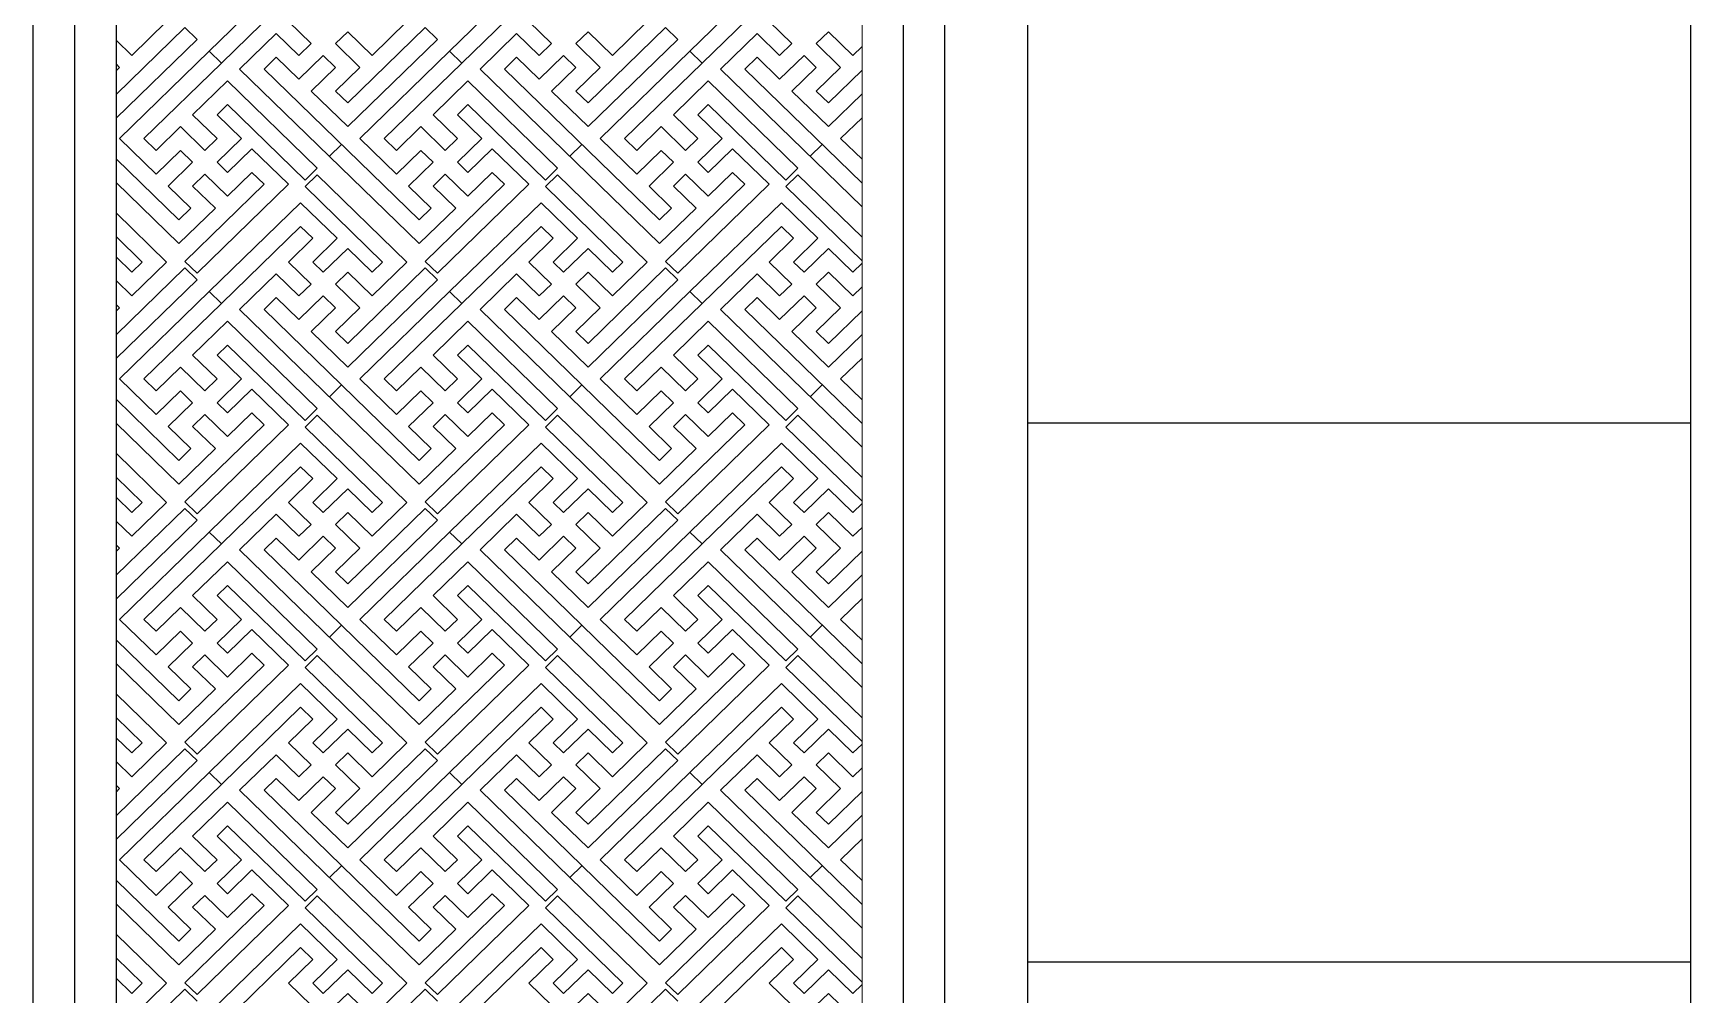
# Model space of a CAD drawing. Extents: x 1188826 to 1909461, y 608442 to 1651179.
# Drawn here: x 1658983 to 1660983, y 1044837 to 1045997 of the extents above; entities that cross this region are included whole.
import ezdxf

# ---------------------------------------------------------------- set-up
doc = ezdxf.new("R2010")
doc.units = 0
doc.header["$LTSCALE"] = 1000
doc.header["$MEASUREMENT"] = 0
doc.layers.add('分缝', color=37, linetype='Continuous')
doc.layers.add('立面线', color=40, linetype='Continuous')
doc.layers.add('煤化工粉煤灰', color=7, linetype='Continuous', lineweight=0)

msp = doc.modelspace()

# ---------------------------------------------------------------- linework, layer by layer
at = {"layer": '分缝'}
for p, q in [((1660982.8, 1045526.5), (1660182.8, 1045526.5)), ((1660982.8, 1044876.5), (1660182.8, 1044876.5))]:
    msp.add_line(p, q, dxfattribs=at)
at = {"layer": '煤化工粉煤灰', "color": 34}
for p, q in [((1659982.8, 1046976.5), (1659982.8, 1042173.3)), ((1659305.5, 1046082.6), (1659195.2, 1045975.3)), ((1659595.5, 1046082.6), (1659485.2, 1045975.3)), ((1659885.5, 1046082.6), (1659775.2, 1045975.3)), ((1659305.5, 1046054), (1659209.9, 1045960.9)), ((1659595.5, 1046054), (1659499.9, 1045960.9)), ((1659885.5, 1046054), (1659789.9, 1045960.9)), ((1659143.7, 1046011), (1659101.7, 1045970.2)), ((1659290.8, 1046011), (1659318.1, 1045984.5)), ((1659433.7, 1046011), (1659391.7, 1045970.2)), ((1659580.8, 1046011), (1659608.1, 1045984.5)), ((1659723.7, 1046011), (1659681.7, 1045970.2)), ((1659870.8, 1046011), (1659898.1, 1045984.5)), ((1659165.8, 1046003.9), (1659082.8, 1045923.1)), ((1659180.5, 1045989.6), (1659082.8, 1045894.5)), ((1659082.8, 1045988.6), (1659101.7, 1045970.2)), ((1659165.8, 1046003.9), (1659180.5, 1045989.6)), ((1659276.1, 1045996.7), (1659231.9, 1045953.8)), ((1659276.1, 1045996.7), (1659303.4, 1045970.2)), ((1659362.3, 1045998.8), (1659347.5, 1045984.5)), ((1659455.8, 1046003.9), (1659362.3, 1045912.9)), ((1659362.3, 1045998.8), (1659391.7, 1045970.2)), ((1659470.5, 1045989.6), (1659362.3, 1045884.3)), ((1659455.8, 1046003.9), (1659470.5, 1045989.6)), ((1659566.1, 1045996.7), (1659521.9, 1045953.8)), ((1659566.1, 1045996.7), (1659593.4, 1045970.2)), ((1659652.3, 1045998.8), (1659637.5, 1045984.5)), ((1659745.8, 1046003.9), (1659652.3, 1045912.9)), ((1659652.3, 1045998.8), (1659681.7, 1045970.2)), ((1659760.5, 1045989.6), (1659652.3, 1045884.3)), ((1659745.8, 1046003.9), (1659760.5, 1045989.6)), ((1659856.1, 1045996.7), (1659811.9, 1045953.8)), ((1659856.1, 1045996.7), (1659883.4, 1045970.2)), ((1659942.3, 1045998.8), (1659927.5, 1045984.5)), ((1659942.3, 1045998.8), (1659971.7, 1045970.2)), ((1659195.2, 1045975.3), (1659087, 1045870)), ((1659209.9, 1045960.9), (1659195.2, 1045975.3)), ((1659195.2, 1045975.3), (1659209.9, 1045960.9)), ((1659276.1, 1045968.1), (1659261.4, 1045953.8)), ((1659276.1, 1045968.1), (1659303.4, 1045941.5)), ((1659318.1, 1045984.5), (1659303.4, 1045970.2)), ((1659332.8, 1045970.2), (1659303.4, 1045941.5)), ((1659332.8, 1045970.2), (1659347.5, 1045955.8)), ((1659347.5, 1045984.5), (1659377, 1045955.8)), ((1659485.2, 1045975.3), (1659377, 1045870)), ((1659499.9, 1045960.9), (1659485.2, 1045975.3)), ((1659485.2, 1045975.3), (1659499.9, 1045960.9)), ((1659566.1, 1045968.1), (1659551.4, 1045953.8)), ((1659566.1, 1045968.1), (1659593.4, 1045941.5)), ((1659608.1, 1045984.5), (1659593.4, 1045970.2)), ((1659622.8, 1045970.2), (1659593.4, 1045941.5)), ((1659622.8, 1045970.2), (1659637.5, 1045955.8)), ((1659637.5, 1045984.5), (1659667, 1045955.8)), ((1659775.2, 1045975.3), (1659667, 1045870)), ((1659775.2, 1045975.3), (1659789.9, 1045960.9)), ((1659789.9, 1045960.9), (1659775.2, 1045975.3)), ((1659856.1, 1045968.1), (1659841.4, 1045953.8)), ((1659856.1, 1045968.1), (1659883.4, 1045941.5)), ((1659898.1, 1045984.5), (1659883.4, 1045970.2)), ((1659912.8, 1045970.2), (1659883.4, 1045941.5)), ((1659912.8, 1045970.2), (1659927.5, 1045955.8)), ((1659927.5, 1045984.5), (1659957, 1045955.8)), ((1659982.8, 1045980.9), (1659971.7, 1045970.2)), ((1659209.9, 1045960.9), (1659116.4, 1045870)), ((1659448.4, 1045743.2), (1659231.9, 1045953.8)), ((1659448.4, 1045771.8), (1659261.4, 1045953.8)), ((1659347.5, 1045955.8), (1659318.1, 1045927.2)), ((1659377, 1045955.8), (1659347.5, 1045927.2)), ((1659499.9, 1045960.9), (1659406.4, 1045870)), ((1659738.4, 1045743.2), (1659521.9, 1045953.8)), ((1659738.4, 1045771.8), (1659551.4, 1045953.8)), ((1659637.5, 1045955.8), (1659608.1, 1045927.2)), ((1659667, 1045955.8), (1659637.5, 1045927.2)), ((1659789.9, 1045960.9), (1659696.4, 1045870)), ((1659811.9, 1045953.8), (1659982.8, 1045787.6)), ((1659841.4, 1045953.8), (1659982.8, 1045816.2)), ((1659927.5, 1045955.8), (1659898.1, 1045927.2)), ((1659957, 1045955.8), (1659927.5, 1045927.2)), ((1659982.8, 1045952.3), (1659942.3, 1045912.9)), ((1659217.3, 1045939.5), (1659175.2, 1045898.6)), ((1659325.5, 1045834.2), (1659217.3, 1045939.5)), ((1659318.1, 1045927.2), (1659362.3, 1045884.3)), ((1659347.5, 1045927.2), (1659362.3, 1045912.9)), ((1659507.3, 1045939.5), (1659465.2, 1045898.6)), ((1659615.5, 1045834.2), (1659507.3, 1045939.5)), ((1659608.1, 1045927.2), (1659652.3, 1045884.3)), ((1659637.5, 1045927.2), (1659652.3, 1045912.9)), ((1659797.3, 1045939.5), (1659755.2, 1045898.6)), ((1659905.5, 1045834.2), (1659797.3, 1045939.5)), ((1659898.1, 1045927.2), (1659942.3, 1045884.3)), ((1659927.5, 1045927.2), (1659942.3, 1045912.9)), ((1659217.3, 1045910.9), (1659204.7, 1045898.6)), ((1659310.8, 1045819.9), (1659217.3, 1045910.9)), ((1659507.3, 1045910.9), (1659494.7, 1045898.6)), ((1659600.8, 1045819.9), (1659507.3, 1045910.9)), ((1659797.3, 1045910.9), (1659784.7, 1045898.6)), ((1659890.8, 1045819.9), (1659797.3, 1045910.9)), ((1659982.8, 1045923.7), (1659942.3, 1045884.3)), ((1659204.7, 1045870), (1659175.2, 1045898.6)), ((1659234.1, 1045870), (1659204.7, 1045898.6)), ((1659494.7, 1045870), (1659465.2, 1045898.6)), ((1659524.1, 1045870), (1659494.7, 1045898.6)), ((1659784.7, 1045870), (1659755.2, 1045898.6)), ((1659814.1, 1045870), (1659784.7, 1045898.6)), ((1659982.8, 1045895.1), (1659957, 1045870)), ((1659131.1, 1045827), (1659087, 1045870)), ((1659131.1, 1045855.7), (1659116.4, 1045870)), ((1659160.5, 1045884.3), (1659131.1, 1045855.7)), ((1659190, 1045855.7), (1659160.5, 1045884.3)), ((1659204.7, 1045870), (1659190, 1045855.7)), ((1659234.1, 1045870), (1659204.7, 1045841.3)), ((1659421.1, 1045827), (1659377, 1045870)), ((1659421.1, 1045855.7), (1659406.4, 1045870)), ((1659450.5, 1045884.3), (1659421.1, 1045855.7)), ((1659480, 1045855.7), (1659450.5, 1045884.3)), ((1659494.7, 1045870), (1659480, 1045855.7)), ((1659524.1, 1045870), (1659494.7, 1045841.3)), ((1659711.1, 1045827), (1659667, 1045870)), ((1659711.1, 1045855.7), (1659696.4, 1045870)), ((1659740.5, 1045884.3), (1659711.1, 1045855.7)), ((1659770, 1045855.7), (1659740.5, 1045884.3)), ((1659784.7, 1045870), (1659770, 1045855.7)), ((1659814.1, 1045870), (1659784.7, 1045841.3)), ((1659982.8, 1045844.9), (1659957, 1045870)), ((1659160.5, 1045855.7), (1659131.1, 1045827)), ((1659175.2, 1045841.3), (1659160.5, 1045855.7)), ((1659246.7, 1045857.7), (1659217.3, 1045829.1)), ((1659290.9, 1045814.8), (1659246.7, 1045857.7)), ((1659354.9, 1045862.8), (1659340.2, 1045848.5)), ((1659450.5, 1045855.7), (1659421.1, 1045827)), ((1659465.2, 1045841.3), (1659450.5, 1045855.7)), ((1659536.7, 1045857.7), (1659507.3, 1045829.1)), ((1659580.9, 1045814.8), (1659536.7, 1045857.7)), ((1659644.9, 1045862.8), (1659630.2, 1045848.5)), ((1659740.5, 1045855.7), (1659711.1, 1045827)), ((1659755.2, 1045841.3), (1659740.5, 1045855.7)), ((1659826.7, 1045857.7), (1659797.3, 1045829.1)), ((1659870.9, 1045814.8), (1659826.7, 1045857.7)), ((1659934.9, 1045862.8), (1659920.2, 1045848.5)), ((1659158.4, 1045771.8), (1659082.8, 1045845.4)), ((1659175.2, 1045841.3), (1659145.8, 1045812.7)), ((1659217.3, 1045829.1), (1659204.7, 1045841.3)), ((1659246.7, 1045829.1), (1659217.3, 1045800.4)), ((1659261.4, 1045814.8), (1659246.7, 1045829.1)), ((1659325.5, 1045834.2), (1659310.8, 1045819.9)), ((1659465.2, 1045841.3), (1659435.8, 1045812.7)), ((1659507.3, 1045829.1), (1659494.7, 1045841.3)), ((1659536.7, 1045829.1), (1659507.3, 1045800.4)), ((1659551.4, 1045814.8), (1659536.7, 1045829.1)), ((1659615.5, 1045834.2), (1659600.8, 1045819.9)), ((1659755.2, 1045841.3), (1659725.8, 1045812.7)), ((1659797.3, 1045829.1), (1659784.7, 1045841.3)), ((1659826.7, 1045829.1), (1659797.3, 1045800.4)), ((1659841.4, 1045814.8), (1659826.7, 1045829.1)), ((1659905.5, 1045834.2), (1659890.8, 1045819.9)), ((1659158.4, 1045743.2), (1659082.8, 1045816.8)), ((1659173.1, 1045786.1), (1659145.8, 1045812.7)), ((1659261.4, 1045814.8), (1659165.8, 1045721.7)), ((1659190, 1045827), (1659175.2, 1045812.7)), ((1659202.6, 1045786.1), (1659175.2, 1045812.7)), ((1659290.9, 1045814.8), (1659180.5, 1045707.4)), ((1659217.3, 1045800.4), (1659190, 1045827)), ((1659325.5, 1045826.3), (1659310.8, 1045812)), ((1659310.8, 1045812), (1659404.3, 1045721)), ((1659325.5, 1045826.3), (1659433.7, 1045721)), ((1659463.1, 1045786.1), (1659435.8, 1045812.7)), ((1659551.4, 1045814.8), (1659455.8, 1045721.7)), ((1659480, 1045827), (1659465.2, 1045812.7)), ((1659492.6, 1045786.1), (1659465.2, 1045812.7)), ((1659580.9, 1045814.8), (1659470.5, 1045707.4)), ((1659507.3, 1045800.4), (1659480, 1045827)), ((1659615.5, 1045826.3), (1659600.8, 1045812)), ((1659600.8, 1045812), (1659694.3, 1045721)), ((1659615.5, 1045826.3), (1659723.7, 1045721)), ((1659753.1, 1045786.1), (1659725.8, 1045812.7)), ((1659841.4, 1045814.8), (1659745.8, 1045721.7)), ((1659770, 1045827), (1659755.2, 1045812.7)), ((1659782.6, 1045786.1), (1659755.2, 1045812.7)), ((1659870.9, 1045814.8), (1659760.5, 1045707.4)), ((1659797.3, 1045800.4), (1659770, 1045827)), ((1659905.5, 1045826.3), (1659890.8, 1045812)), ((1659890.8, 1045812), (1659982.8, 1045722.5)), ((1659905.5, 1045826.3), (1659982.8, 1045751.1)), ((1659305.5, 1045792.6), (1659195.2, 1045685.3)), ((1659305.5, 1045792.6), (1659349.6, 1045749.7)), ((1659595.5, 1045792.6), (1659485.2, 1045685.3)), ((1659595.5, 1045792.6), (1659639.6, 1045749.7)), ((1659885.5, 1045792.6), (1659775.2, 1045685.3)), ((1659885.5, 1045792.6), (1659929.6, 1045749.7)), ((1659082.8, 1045780.3), (1659143.7, 1045721)), ((1659202.6, 1045786.1), (1659158.4, 1045743.2)), ((1659173.1, 1045786.1), (1659158.4, 1045771.8)), ((1659492.6, 1045786.1), (1659448.4, 1045743.2)), ((1659463.1, 1045786.1), (1659448.4, 1045771.8)), ((1659782.6, 1045786.1), (1659738.4, 1045743.2)), ((1659753.1, 1045786.1), (1659738.4, 1045771.8)), ((1659082.8, 1045751.7), (1659114.3, 1045721)), ((1659305.5, 1045764), (1659209.9, 1045670.9)), ((1659320.2, 1045749.7), (1659290.8, 1045721)), ((1659305.5, 1045764), (1659320.2, 1045749.7)), ((1659349.6, 1045749.7), (1659320.2, 1045721)), ((1659595.5, 1045764), (1659499.9, 1045670.9)), ((1659610.2, 1045749.7), (1659580.8, 1045721)), ((1659595.5, 1045764), (1659610.2, 1045749.7)), ((1659639.6, 1045749.7), (1659610.2, 1045721)), ((1659885.5, 1045764), (1659789.9, 1045670.9)), ((1659900.2, 1045749.7), (1659870.8, 1045721)), ((1659885.5, 1045764), (1659900.2, 1045749.7)), ((1659929.6, 1045749.7), (1659900.2, 1045721)), ((1659082.8, 1045727.2), (1659101.7, 1045708.8)), ((1659362.3, 1045737.4), (1659332.8, 1045708.8)), ((1659362.3, 1045737.4), (1659391.7, 1045708.8)), ((1659652.3, 1045737.4), (1659622.8, 1045708.8)), ((1659652.3, 1045737.4), (1659681.7, 1045708.8)), ((1659942.3, 1045737.4), (1659912.8, 1045708.8)), ((1659942.3, 1045737.4), (1659971.7, 1045708.8)), ((1659165.8, 1045713.9), (1659082.8, 1045633.1)), ((1659143.7, 1045721), (1659101.7, 1045680.2)), ((1659114.3, 1045721), (1659101.7, 1045708.8)), ((1659180.5, 1045707.4), (1659165.8, 1045721.7)), ((1659165.8, 1045713.9), (1659180.5, 1045699.6)), ((1659290.8, 1045721), (1659318.1, 1045694.5)), ((1659320.2, 1045721), (1659332.8, 1045708.8)), ((1659362.3, 1045708.8), (1659347.5, 1045694.5)), ((1659455.8, 1045713.9), (1659362.3, 1045622.9)), ((1659362.3, 1045708.8), (1659391.7, 1045680.2)), ((1659433.7, 1045721), (1659391.7, 1045680.2)), ((1659404.3, 1045721), (1659391.7, 1045708.8)), ((1659470.5, 1045707.4), (1659455.8, 1045721.7)), ((1659455.8, 1045713.9), (1659470.5, 1045699.6)), ((1659580.8, 1045721), (1659608.1, 1045694.5)), ((1659610.2, 1045721), (1659622.8, 1045708.8)), ((1659652.3, 1045708.8), (1659637.5, 1045694.5)), ((1659745.8, 1045713.9), (1659652.3, 1045622.9)), ((1659652.3, 1045708.8), (1659681.7, 1045680.2)), ((1659723.7, 1045721), (1659681.7, 1045680.2)), ((1659694.3, 1045721), (1659681.7, 1045708.8)), ((1659760.5, 1045707.4), (1659745.8, 1045721.7)), ((1659745.8, 1045713.9), (1659760.5, 1045699.6)), ((1659870.8, 1045721), (1659898.1, 1045694.5)), ((1659900.2, 1045721), (1659912.8, 1045708.8)), ((1659942.3, 1045708.8), (1659927.5, 1045694.5)), ((1659942.3, 1045708.8), (1659971.7, 1045680.2)), ((1659982.8, 1045719.6), (1659971.7, 1045708.8)), ((1659180.5, 1045699.6), (1659082.8, 1045604.5)), ((1659082.8, 1045698.6), (1659101.7, 1045680.2)), ((1659276.1, 1045706.7), (1659231.9, 1045663.8)), ((1659276.1, 1045706.7), (1659303.4, 1045680.2)), ((1659318.1, 1045694.5), (1659303.4, 1045680.2)), ((1659347.5, 1045694.5), (1659377, 1045665.8)), ((1659470.5, 1045699.6), (1659362.3, 1045594.3)), ((1659566.1, 1045706.7), (1659521.9, 1045663.8)), ((1659566.1, 1045706.7), (1659593.4, 1045680.2)), ((1659608.1, 1045694.5), (1659593.4, 1045680.2)), ((1659637.5, 1045694.5), (1659667, 1045665.8)), ((1659760.5, 1045699.6), (1659652.3, 1045594.3)), ((1659856.1, 1045706.7), (1659811.9, 1045663.8)), ((1659856.1, 1045706.7), (1659883.4, 1045680.2)), ((1659898.1, 1045694.5), (1659883.4, 1045680.2)), ((1659927.5, 1045694.5), (1659957, 1045665.8)), ((1659982.8, 1045690.9), (1659971.7, 1045680.2)), ((1659195.2, 1045685.3), (1659087, 1045580)), ((1659209.9, 1045670.9), (1659116.4, 1045580)), ((1659209.9, 1045670.9), (1659195.2, 1045685.3)), ((1659195.2, 1045685.3), (1659209.9, 1045670.9)), ((1659276.1, 1045678.1), (1659261.4, 1045663.8)), ((1659276.1, 1045678.1), (1659303.4, 1045651.5)), ((1659332.8, 1045680.2), (1659303.4, 1045651.5)), ((1659332.8, 1045680.2), (1659347.5, 1045665.8)), ((1659485.2, 1045685.3), (1659377, 1045580)), ((1659499.9, 1045670.9), (1659406.4, 1045580)), ((1659499.9, 1045670.9), (1659485.2, 1045685.3)), ((1659485.2, 1045685.3), (1659499.9, 1045670.9)), ((1659566.1, 1045678.1), (1659551.4, 1045663.8)), ((1659566.1, 1045678.1), (1659593.4, 1045651.5)), ((1659622.8, 1045680.2), (1659593.4, 1045651.5)), ((1659622.8, 1045680.2), (1659637.5, 1045665.8)), ((1659775.2, 1045685.3), (1659667, 1045580)), ((1659789.9, 1045670.9), (1659696.4, 1045580)), ((1659775.2, 1045685.3), (1659789.9, 1045670.9)), ((1659789.9, 1045670.9), (1659775.2, 1045685.3)), ((1659856.1, 1045678.1), (1659841.4, 1045663.8)), ((1659856.1, 1045678.1), (1659883.4, 1045651.5)), ((1659912.8, 1045680.2), (1659883.4, 1045651.5)), ((1659912.8, 1045680.2), (1659927.5, 1045665.8)), ((1659217.3, 1045649.5), (1659175.2, 1045608.6)), ((1659325.5, 1045544.2), (1659217.3, 1045649.5)), ((1659231.9, 1045663.8), (1659448.4, 1045453.2)), ((1659261.4, 1045663.8), (1659448.4, 1045481.8)), ((1659347.5, 1045665.8), (1659318.1, 1045637.2)), ((1659377, 1045665.8), (1659347.5, 1045637.2)), ((1659507.3, 1045649.5), (1659465.2, 1045608.6)), ((1659615.5, 1045544.2), (1659507.3, 1045649.5)), ((1659521.9, 1045663.8), (1659738.4, 1045453.2)), ((1659551.4, 1045663.8), (1659738.4, 1045481.8)), ((1659637.5, 1045665.8), (1659608.1, 1045637.2)), ((1659667, 1045665.8), (1659637.5, 1045637.2)), ((1659797.3, 1045649.5), (1659755.2, 1045608.6)), ((1659905.5, 1045544.2), (1659797.3, 1045649.5)), ((1659982.8, 1045497.6), (1659811.9, 1045663.8)), ((1659982.8, 1045526.2), (1659841.4, 1045663.8)), ((1659927.5, 1045665.8), (1659898.1, 1045637.2)), ((1659957, 1045665.8), (1659927.5, 1045637.2)), ((1659982.8, 1045662.3), (1659942.3, 1045622.9)), ((1659318.1, 1045637.2), (1659362.3, 1045594.3)), ((1659347.5, 1045637.2), (1659362.3, 1045622.9)), ((1659608.1, 1045637.2), (1659652.3, 1045594.3)), ((1659637.5, 1045637.2), (1659652.3, 1045622.9)), ((1659898.1, 1045637.2), (1659942.3, 1045594.3)), ((1659927.5, 1045637.2), (1659942.3, 1045622.9)), ((1659982.8, 1045633.7), (1659942.3, 1045594.3)), ((1659204.7, 1045580), (1659175.2, 1045608.6)), ((1659217.3, 1045620.9), (1659204.7, 1045608.6)), ((1659234.1, 1045580), (1659204.7, 1045608.6)), ((1659310.8, 1045529.9), (1659217.3, 1045620.9)), ((1659494.7, 1045580), (1659465.2, 1045608.6)), ((1659507.3, 1045620.9), (1659494.7, 1045608.6)), ((1659524.1, 1045580), (1659494.7, 1045608.6)), ((1659600.8, 1045529.9), (1659507.3, 1045620.9)), ((1659784.7, 1045580), (1659755.2, 1045608.6)), ((1659797.3, 1045620.9), (1659784.7, 1045608.6)), ((1659814.1, 1045580), (1659784.7, 1045608.6)), ((1659890.8, 1045529.9), (1659797.3, 1045620.9)), ((1659160.5, 1045594.3), (1659131.1, 1045565.7)), ((1659190, 1045565.7), (1659160.5, 1045594.3)), ((1659450.5, 1045594.3), (1659421.1, 1045565.7)), ((1659480, 1045565.7), (1659450.5, 1045594.3)), ((1659740.5, 1045594.3), (1659711.1, 1045565.7)), ((1659770, 1045565.7), (1659740.5, 1045594.3)), ((1659982.8, 1045605.1), (1659957, 1045580)), ((1659131.1, 1045537), (1659087, 1045580)), ((1659131.1, 1045565.7), (1659116.4, 1045580)), ((1659204.7, 1045580), (1659190, 1045565.7)), ((1659234.1, 1045580), (1659204.7, 1045551.3)), ((1659246.7, 1045567.7), (1659217.3, 1045539.1)), ((1659290.9, 1045524.8), (1659246.7, 1045567.7)), ((1659354.9, 1045572.8), (1659340.2, 1045558.5)), ((1659421.1, 1045537), (1659377, 1045580)), ((1659421.1, 1045565.7), (1659406.4, 1045580)), ((1659494.7, 1045580), (1659480, 1045565.7)), ((1659524.1, 1045580), (1659494.7, 1045551.3)), ((1659536.7, 1045567.7), (1659507.3, 1045539.1)), ((1659580.9, 1045524.8), (1659536.7, 1045567.7)), ((1659644.9, 1045572.8), (1659630.2, 1045558.5)), ((1659711.1, 1045537), (1659667, 1045580)), ((1659711.1, 1045565.7), (1659696.4, 1045580)), ((1659784.7, 1045580), (1659770, 1045565.7)), ((1659814.1, 1045580), (1659784.7, 1045551.3)), ((1659826.7, 1045567.7), (1659797.3, 1045539.1)), ((1659870.9, 1045524.8), (1659826.7, 1045567.7)), ((1659934.9, 1045572.8), (1659920.2, 1045558.5)), ((1659982.8, 1045554.9), (1659957, 1045580)), ((1659158.4, 1045481.8), (1659082.8, 1045555.4)), ((1659160.5, 1045565.7), (1659131.1, 1045537)), ((1659175.2, 1045551.3), (1659145.8, 1045522.7)), ((1659175.2, 1045551.3), (1659160.5, 1045565.7)), ((1659217.3, 1045539.1), (1659204.7, 1045551.3)), ((1659450.5, 1045565.7), (1659421.1, 1045537)), ((1659465.2, 1045551.3), (1659435.8, 1045522.7)), ((1659465.2, 1045551.3), (1659450.5, 1045565.7)), ((1659507.3, 1045539.1), (1659494.7, 1045551.3)), ((1659740.5, 1045565.7), (1659711.1, 1045537)), ((1659755.2, 1045551.3), (1659725.8, 1045522.7)), ((1659755.2, 1045551.3), (1659740.5, 1045565.7)), ((1659797.3, 1045539.1), (1659784.7, 1045551.3)), ((1659190, 1045537), (1659175.2, 1045522.7)), ((1659217.3, 1045510.4), (1659190, 1045537)), ((1659246.7, 1045539.1), (1659217.3, 1045510.4)), ((1659261.4, 1045524.8), (1659246.7, 1045539.1)), ((1659325.5, 1045544.2), (1659310.8, 1045529.9)), ((1659325.5, 1045536.3), (1659310.8, 1045522)), ((1659325.5, 1045536.3), (1659433.7, 1045431)), ((1659480, 1045537), (1659465.2, 1045522.7)), ((1659507.3, 1045510.4), (1659480, 1045537)), ((1659536.7, 1045539.1), (1659507.3, 1045510.4)), ((1659551.4, 1045524.8), (1659536.7, 1045539.1)), ((1659615.5, 1045544.2), (1659600.8, 1045529.9)), ((1659615.5, 1045536.3), (1659600.8, 1045522)), ((1659615.5, 1045536.3), (1659723.7, 1045431)), ((1659770, 1045537), (1659755.2, 1045522.7)), ((1659797.3, 1045510.4), (1659770, 1045537)), ((1659826.7, 1045539.1), (1659797.3, 1045510.4)), ((1659841.4, 1045524.8), (1659826.7, 1045539.1)), ((1659905.5, 1045544.2), (1659890.8, 1045529.9)), ((1659905.5, 1045536.3), (1659890.8, 1045522)), ((1659905.5, 1045536.3), (1659982.8, 1045461.1)), ((1659158.4, 1045453.2), (1659082.8, 1045526.8)), ((1659173.1, 1045496.1), (1659145.8, 1045522.7)), ((1659261.4, 1045524.8), (1659165.8, 1045431.7)), ((1659202.6, 1045496.1), (1659175.2, 1045522.7)), ((1659290.9, 1045524.8), (1659180.5, 1045417.4)), ((1659310.8, 1045522), (1659404.3, 1045431)), ((1659463.1, 1045496.1), (1659435.8, 1045522.7)), ((1659551.4, 1045524.8), (1659455.8, 1045431.7)), ((1659492.6, 1045496.1), (1659465.2, 1045522.7)), ((1659580.9, 1045524.8), (1659470.5, 1045417.4)), ((1659600.8, 1045522), (1659694.3, 1045431)), ((1659753.1, 1045496.1), (1659725.8, 1045522.7)), ((1659841.4, 1045524.8), (1659745.8, 1045431.7)), ((1659782.6, 1045496.1), (1659755.2, 1045522.7)), ((1659870.9, 1045524.8), (1659760.5, 1045417.4)), ((1659890.8, 1045522), (1659982.8, 1045432.5)), ((1659082.8, 1045490.3), (1659143.7, 1045431)), ((1659202.6, 1045496.1), (1659158.4, 1045453.2)), ((1659173.1, 1045496.1), (1659158.4, 1045481.8)), ((1659305.5, 1045502.6), (1659195.2, 1045395.3)), ((1659305.5, 1045502.6), (1659349.6, 1045459.7)), ((1659492.6, 1045496.1), (1659448.4, 1045453.2)), ((1659463.1, 1045496.1), (1659448.4, 1045481.8)), ((1659595.5, 1045502.6), (1659485.2, 1045395.3)), ((1659595.5, 1045502.6), (1659639.6, 1045459.7)), ((1659782.6, 1045496.1), (1659738.4, 1045453.2)), ((1659753.1, 1045496.1), (1659738.4, 1045481.8)), ((1659885.5, 1045502.6), (1659775.2, 1045395.3)), ((1659885.5, 1045502.6), (1659929.6, 1045459.7)), ((1659305.5, 1045474), (1659209.9, 1045380.9)), ((1659305.5, 1045474), (1659320.2, 1045459.7)), ((1659595.5, 1045474), (1659499.9, 1045380.9)), ((1659595.5, 1045474), (1659610.2, 1045459.7)), ((1659885.5, 1045474), (1659789.9, 1045380.9)), ((1659885.5, 1045474), (1659900.2, 1045459.7)), ((1659082.8, 1045461.7), (1659114.3, 1045431)), ((1659320.2, 1045459.7), (1659290.8, 1045431)), ((1659349.6, 1045459.7), (1659320.2, 1045431)), ((1659362.3, 1045447.4), (1659332.8, 1045418.8)), ((1659362.3, 1045447.4), (1659391.7, 1045418.8)), ((1659610.2, 1045459.7), (1659580.8, 1045431)), ((1659639.6, 1045459.7), (1659610.2, 1045431)), ((1659652.3, 1045447.4), (1659622.8, 1045418.8)), ((1659652.3, 1045447.4), (1659681.7, 1045418.8)), ((1659900.2, 1045459.7), (1659870.8, 1045431)), ((1659929.6, 1045459.7), (1659900.2, 1045431)), ((1659942.3, 1045447.4), (1659912.8, 1045418.8)), ((1659942.3, 1045447.4), (1659971.7, 1045418.8)), ((1659082.8, 1045437.2), (1659101.7, 1045418.8)), ((1659143.7, 1045431), (1659101.7, 1045390.2)), ((1659114.3, 1045431), (1659101.7, 1045418.8)), ((1659180.5, 1045417.4), (1659165.8, 1045431.7)), ((1659290.8, 1045431), (1659318.1, 1045404.5)), ((1659320.2, 1045431), (1659332.8, 1045418.8)), ((1659433.7, 1045431), (1659391.7, 1045390.2)), ((1659404.3, 1045431), (1659391.7, 1045418.8)), ((1659470.5, 1045417.4), (1659455.8, 1045431.7)), ((1659580.8, 1045431), (1659608.1, 1045404.5)), ((1659610.2, 1045431), (1659622.8, 1045418.8)), ((1659723.7, 1045431), (1659681.7, 1045390.2)), ((1659694.3, 1045431), (1659681.7, 1045418.8)), ((1659760.5, 1045417.4), (1659745.8, 1045431.7)), ((1659870.8, 1045431), (1659898.1, 1045404.5)), ((1659900.2, 1045431), (1659912.8, 1045418.8)), ((1659982.8, 1045429.6), (1659971.7, 1045418.8)), ((1659165.8, 1045423.9), (1659082.8, 1045343.1)), ((1659180.5, 1045409.6), (1659082.8, 1045314.5)), ((1659082.8, 1045408.6), (1659101.7, 1045390.2)), ((1659165.8, 1045423.9), (1659180.5, 1045409.6)), ((1659276.1, 1045416.7), (1659231.9, 1045373.8)), ((1659276.1, 1045416.7), (1659303.4, 1045390.2)), ((1659362.3, 1045418.8), (1659347.5, 1045404.5)), ((1659455.8, 1045423.9), (1659362.3, 1045332.9)), ((1659362.3, 1045418.8), (1659391.7, 1045390.2)), ((1659470.5, 1045409.6), (1659362.3, 1045304.3)), ((1659455.8, 1045423.9), (1659470.5, 1045409.6)), ((1659566.1, 1045416.7), (1659521.9, 1045373.8)), ((1659566.1, 1045416.7), (1659593.4, 1045390.2)), ((1659652.3, 1045418.8), (1659637.5, 1045404.5)), ((1659745.8, 1045423.9), (1659652.3, 1045332.9)), ((1659652.3, 1045418.8), (1659681.7, 1045390.2)), ((1659760.5, 1045409.6), (1659652.3, 1045304.3)), ((1659745.8, 1045423.9), (1659760.5, 1045409.6)), ((1659856.1, 1045416.7), (1659811.9, 1045373.8)), ((1659856.1, 1045416.7), (1659883.4, 1045390.2)), ((1659942.3, 1045418.8), (1659927.5, 1045404.5)), ((1659942.3, 1045418.8), (1659971.7, 1045390.2)), ((1659195.2, 1045395.3), (1659087, 1045290)), ((1659195.2, 1045395.3), (1659209.9, 1045380.9)), ((1659209.9, 1045380.9), (1659195.2, 1045395.3)), ((1659276.1, 1045388.1), (1659261.4, 1045373.8)), ((1659276.1, 1045388.1), (1659303.4, 1045361.5)), ((1659318.1, 1045404.5), (1659303.4, 1045390.2)), ((1659332.8, 1045390.2), (1659303.4, 1045361.5)), ((1659332.8, 1045390.2), (1659347.5, 1045375.8)), ((1659347.5, 1045404.5), (1659377, 1045375.8)), ((1659485.2, 1045395.3), (1659377, 1045290)), ((1659485.2, 1045395.3), (1659499.9, 1045380.9)), ((1659499.9, 1045380.9), (1659485.2, 1045395.3)), ((1659566.1, 1045388.1), (1659551.4, 1045373.8)), ((1659566.1, 1045388.1), (1659593.4, 1045361.5)), ((1659608.1, 1045404.5), (1659593.4, 1045390.2)), ((1659622.8, 1045390.2), (1659593.4, 1045361.5)), ((1659622.8, 1045390.2), (1659637.5, 1045375.8)), ((1659637.5, 1045404.5), (1659667, 1045375.8)), ((1659775.2, 1045395.3), (1659667, 1045290)), ((1659775.2, 1045395.3), (1659789.9, 1045380.9)), ((1659789.9, 1045380.9), (1659775.2, 1045395.3)), ((1659856.1, 1045388.1), (1659841.4, 1045373.8)), ((1659856.1, 1045388.1), (1659883.4, 1045361.5)), ((1659898.1, 1045404.5), (1659883.4, 1045390.2)), ((1659912.8, 1045390.2), (1659883.4, 1045361.5)), ((1659912.8, 1045390.2), (1659927.5, 1045375.8)), ((1659927.5, 1045404.5), (1659957, 1045375.8)), ((1659982.8, 1045400.9), (1659971.7, 1045390.2)), ((1659082.8, 1045379.9), (1659087, 1045375.8)), ((1659087, 1045375.8), (1659082.8, 1045371.7)), ((1659209.9, 1045380.9), (1659116.4, 1045290)), ((1659231.9, 1045373.8), (1659448.4, 1045163.2)), ((1659261.4, 1045373.8), (1659448.4, 1045191.8)), ((1659347.5, 1045375.8), (1659318.1, 1045347.2)), ((1659377, 1045375.8), (1659347.5, 1045347.2)), ((1659499.9, 1045380.9), (1659406.4, 1045290)), ((1659521.9, 1045373.8), (1659738.4, 1045163.2)), ((1659551.4, 1045373.8), (1659738.4, 1045191.8)), ((1659637.5, 1045375.8), (1659608.1, 1045347.2)), ((1659667, 1045375.8), (1659637.5, 1045347.2)), ((1659789.9, 1045380.9), (1659696.4, 1045290)), ((1659811.9, 1045373.8), (1659982.8, 1045207.6)), ((1659841.4, 1045373.8), (1659982.8, 1045236.2)), ((1659927.5, 1045375.8), (1659898.1, 1045347.2)), ((1659957, 1045375.8), (1659927.5, 1045347.2)), ((1659982.8, 1045372.3), (1659942.3, 1045332.9)), ((1659217.3, 1045359.5), (1659175.2, 1045318.6)), ((1659325.5, 1045254.2), (1659217.3, 1045359.5)), ((1659318.1, 1045347.2), (1659362.3, 1045304.3)), ((1659347.5, 1045347.2), (1659362.3, 1045332.9)), ((1659507.3, 1045359.5), (1659465.2, 1045318.6)), ((1659615.5, 1045254.2), (1659507.3, 1045359.5)), ((1659608.1, 1045347.2), (1659652.3, 1045304.3)), ((1659637.5, 1045347.2), (1659652.3, 1045332.9)), ((1659797.3, 1045359.5), (1659755.2, 1045318.6)), ((1659905.5, 1045254.2), (1659797.3, 1045359.5)), ((1659898.1, 1045347.2), (1659942.3, 1045304.3)), ((1659927.5, 1045347.2), (1659942.3, 1045332.9)), ((1659217.3, 1045330.9), (1659204.7, 1045318.6)), ((1659310.8, 1045239.9), (1659217.3, 1045330.9)), ((1659507.3, 1045330.9), (1659494.7, 1045318.6)), ((1659600.8, 1045239.9), (1659507.3, 1045330.9)), ((1659797.3, 1045330.9), (1659784.7, 1045318.6)), ((1659890.8, 1045239.9), (1659797.3, 1045330.9)), ((1659982.8, 1045343.7), (1659942.3, 1045304.3)), ((1659204.7, 1045290), (1659175.2, 1045318.6)), ((1659234.1, 1045290), (1659204.7, 1045318.6)), ((1659494.7, 1045290), (1659465.2, 1045318.6)), ((1659524.1, 1045290), (1659494.7, 1045318.6)), ((1659784.7, 1045290), (1659755.2, 1045318.6)), ((1659814.1, 1045290), (1659784.7, 1045318.6)), ((1659982.8, 1045315.1), (1659957, 1045290)), ((1659131.1, 1045247), (1659087, 1045290)), ((1659131.1, 1045275.7), (1659116.4, 1045290)), ((1659160.5, 1045304.3), (1659131.1, 1045275.7)), ((1659190, 1045275.7), (1659160.5, 1045304.3)), ((1659204.7, 1045290), (1659190, 1045275.7)), ((1659234.1, 1045290), (1659204.7, 1045261.3)), ((1659421.1, 1045247), (1659377, 1045290)), ((1659421.1, 1045275.7), (1659406.4, 1045290)), ((1659450.5, 1045304.3), (1659421.1, 1045275.7)), ((1659480, 1045275.7), (1659450.5, 1045304.3)), ((1659494.7, 1045290), (1659480, 1045275.7)), ((1659524.1, 1045290), (1659494.7, 1045261.3)), ((1659711.1, 1045247), (1659667, 1045290)), ((1659711.1, 1045275.7), (1659696.4, 1045290)), ((1659740.5, 1045304.3), (1659711.1, 1045275.7)), ((1659770, 1045275.7), (1659740.5, 1045304.3)), ((1659784.7, 1045290), (1659770, 1045275.7)), ((1659814.1, 1045290), (1659784.7, 1045261.3)), ((1659982.8, 1045264.9), (1659957, 1045290)), ((1659160.5, 1045275.7), (1659131.1, 1045247)), ((1659175.2, 1045261.3), (1659160.5, 1045275.7)), ((1659246.7, 1045277.7), (1659217.3, 1045249.1)), ((1659290.9, 1045234.8), (1659246.7, 1045277.7)), ((1659354.9, 1045282.8), (1659340.2, 1045268.5)), ((1659450.5, 1045275.7), (1659421.1, 1045247)), ((1659465.2, 1045261.3), (1659450.5, 1045275.7)), ((1659536.7, 1045277.7), (1659507.3, 1045249.1)), ((1659580.9, 1045234.8), (1659536.7, 1045277.7)), ((1659644.9, 1045282.8), (1659630.2, 1045268.5)), ((1659740.5, 1045275.7), (1659711.1, 1045247)), ((1659755.2, 1045261.3), (1659740.5, 1045275.7)), ((1659826.7, 1045277.7), (1659797.3, 1045249.1)), ((1659870.9, 1045234.8), (1659826.7, 1045277.7)), ((1659934.9, 1045282.8), (1659920.2, 1045268.5)), ((1659158.4, 1045191.8), (1659082.8, 1045265.4)), ((1659175.2, 1045261.3), (1659145.8, 1045232.7)), ((1659217.3, 1045249.1), (1659204.7, 1045261.3)), ((1659246.7, 1045249.1), (1659217.3, 1045220.4)), ((1659261.4, 1045234.8), (1659246.7, 1045249.1)), ((1659325.5, 1045254.2), (1659310.8, 1045239.9)), ((1659465.2, 1045261.3), (1659435.8, 1045232.7)), ((1659507.3, 1045249.1), (1659494.7, 1045261.3)), ((1659536.7, 1045249.1), (1659507.3, 1045220.4)), ((1659551.4, 1045234.8), (1659536.7, 1045249.1)), ((1659615.5, 1045254.2), (1659600.8, 1045239.9)), ((1659755.2, 1045261.3), (1659725.8, 1045232.7)), ((1659797.3, 1045249.1), (1659784.7, 1045261.3)), ((1659826.7, 1045249.1), (1659797.3, 1045220.4)), ((1659841.4, 1045234.8), (1659826.7, 1045249.1)), ((1659905.5, 1045254.2), (1659890.8, 1045239.9)), ((1659158.4, 1045163.2), (1659082.8, 1045236.8)), ((1659173.1, 1045206.1), (1659145.8, 1045232.7)), ((1659261.4, 1045234.8), (1659165.8, 1045141.7)), ((1659190, 1045247), (1659175.2, 1045232.7)), ((1659202.6, 1045206.1), (1659175.2, 1045232.7)), ((1659290.9, 1045234.8), (1659180.5, 1045127.4)), ((1659217.3, 1045220.4), (1659190, 1045247)), ((1659325.5, 1045246.3), (1659310.8, 1045232)), ((1659310.8, 1045232), (1659404.3, 1045141)), ((1659325.5, 1045246.3), (1659433.7, 1045141)), ((1659463.1, 1045206.1), (1659435.8, 1045232.7)), ((1659551.4, 1045234.8), (1659455.8, 1045141.7)), ((1659480, 1045247), (1659465.2, 1045232.7)), ((1659492.6, 1045206.1), (1659465.2, 1045232.7)), ((1659580.9, 1045234.8), (1659470.5, 1045127.4)), ((1659507.3, 1045220.4), (1659480, 1045247)), ((1659615.5, 1045246.3), (1659600.8, 1045232)), ((1659600.8, 1045232), (1659694.3, 1045141)), ((1659615.5, 1045246.3), (1659723.7, 1045141)), ((1659753.1, 1045206.1), (1659725.8, 1045232.7)), ((1659841.4, 1045234.8), (1659745.8, 1045141.7)), ((1659770, 1045247), (1659755.2, 1045232.7)), ((1659782.6, 1045206.1), (1659755.2, 1045232.7)), ((1659870.9, 1045234.8), (1659760.5, 1045127.4)), ((1659797.3, 1045220.4), (1659770, 1045247)), ((1659905.5, 1045246.3), (1659890.8, 1045232)), ((1659890.8, 1045232), (1659982.8, 1045142.5)), ((1659905.5, 1045246.3), (1659982.8, 1045171.1)), ((1659305.5, 1045212.6), (1659195.2, 1045105.3)), ((1659305.5, 1045212.6), (1659349.6, 1045169.7)), ((1659595.5, 1045212.6), (1659485.2, 1045105.3)), ((1659595.5, 1045212.6), (1659639.6, 1045169.7)), ((1659885.5, 1045212.6), (1659775.2, 1045105.3)), ((1659885.5, 1045212.6), (1659929.6, 1045169.7)), ((1659082.8, 1045200.3), (1659143.7, 1045141)), ((1659202.6, 1045206.1), (1659158.4, 1045163.2)), ((1659173.1, 1045206.1), (1659158.4, 1045191.8)), ((1659492.6, 1045206.1), (1659448.4, 1045163.2)), ((1659463.1, 1045206.1), (1659448.4, 1045191.8)), ((1659782.6, 1045206.1), (1659738.4, 1045163.2)), ((1659753.1, 1045206.1), (1659738.4, 1045191.8)), ((1659082.8, 1045171.7), (1659114.3, 1045141)), ((1659305.5, 1045184), (1659209.9, 1045090.9)), ((1659320.2, 1045169.7), (1659290.8, 1045141)), ((1659305.5, 1045184), (1659320.2, 1045169.7)), ((1659349.6, 1045169.7), (1659320.2, 1045141)), ((1659595.5, 1045184), (1659499.9, 1045090.9)), ((1659610.2, 1045169.7), (1659580.8, 1045141)), ((1659595.5, 1045184), (1659610.2, 1045169.7)), ((1659639.6, 1045169.7), (1659610.2, 1045141)), ((1659885.5, 1045184), (1659789.9, 1045090.9)), ((1659900.2, 1045169.7), (1659870.8, 1045141)), ((1659885.5, 1045184), (1659900.2, 1045169.7)), ((1659929.6, 1045169.7), (1659900.2, 1045141)), ((1659082.8, 1045147.2), (1659101.7, 1045128.8)), ((1659362.3, 1045157.4), (1659332.8, 1045128.8)), ((1659362.3, 1045157.4), (1659391.7, 1045128.8)), ((1659652.3, 1045157.4), (1659622.8, 1045128.8)), ((1659652.3, 1045157.4), (1659681.7, 1045128.8)), ((1659942.3, 1045157.4), (1659912.8, 1045128.8)), ((1659942.3, 1045157.4), (1659971.7, 1045128.8)), ((1659165.8, 1045133.9), (1659082.8, 1045053.1)), ((1659143.7, 1045141), (1659101.7, 1045100.2)), ((1659114.3, 1045141), (1659101.7, 1045128.8)), ((1659180.5, 1045127.4), (1659165.8, 1045141.7)), ((1659165.8, 1045133.9), (1659180.5, 1045119.6)), ((1659290.8, 1045141), (1659318.1, 1045114.5)), ((1659320.2, 1045141), (1659332.8, 1045128.8)), ((1659362.3, 1045128.8), (1659347.5, 1045114.5)), ((1659455.8, 1045133.9), (1659362.3, 1045042.9)), ((1659362.3, 1045128.8), (1659391.7, 1045100.2)), ((1659433.7, 1045141), (1659391.7, 1045100.2)), ((1659404.3, 1045141), (1659391.7, 1045128.8)), ((1659470.5, 1045127.4), (1659455.8, 1045141.7)), ((1659455.8, 1045133.9), (1659470.5, 1045119.6)), ((1659580.8, 1045141), (1659608.1, 1045114.5)), ((1659610.2, 1045141), (1659622.8, 1045128.8)), ((1659652.3, 1045128.8), (1659637.5, 1045114.5)), ((1659745.8, 1045133.9), (1659652.3, 1045042.9)), ((1659652.3, 1045128.8), (1659681.7, 1045100.2)), ((1659723.7, 1045141), (1659681.7, 1045100.2)), ((1659694.3, 1045141), (1659681.7, 1045128.8)), ((1659760.5, 1045127.4), (1659745.8, 1045141.7)), ((1659745.8, 1045133.9), (1659760.5, 1045119.6)), ((1659870.8, 1045141), (1659898.1, 1045114.5)), ((1659900.2, 1045141), (1659912.8, 1045128.8)), ((1659942.3, 1045128.8), (1659927.5, 1045114.5)), ((1659942.3, 1045128.8), (1659971.7, 1045100.2)), ((1659982.8, 1045139.6), (1659971.7, 1045128.8)), ((1659180.5, 1045119.6), (1659082.8, 1045024.5)), ((1659082.8, 1045118.6), (1659101.7, 1045100.2)), ((1659276.1, 1045126.7), (1659231.9, 1045083.8)), ((1659276.1, 1045126.7), (1659303.4, 1045100.2)), ((1659318.1, 1045114.5), (1659303.4, 1045100.2)), ((1659347.5, 1045114.5), (1659377, 1045085.8)), ((1659470.5, 1045119.6), (1659362.3, 1045014.3)), ((1659566.1, 1045126.7), (1659521.9, 1045083.8)), ((1659566.1, 1045126.7), (1659593.4, 1045100.2)), ((1659608.1, 1045114.5), (1659593.4, 1045100.2)), ((1659637.5, 1045114.5), (1659667, 1045085.8)), ((1659760.5, 1045119.6), (1659652.3, 1045014.3)), ((1659856.1, 1045126.7), (1659811.9, 1045083.8)), ((1659856.1, 1045126.7), (1659883.4, 1045100.2)), ((1659898.1, 1045114.5), (1659883.4, 1045100.2)), ((1659927.5, 1045114.5), (1659957, 1045085.8)), ((1659982.8, 1045110.9), (1659971.7, 1045100.2)), ((1659082.8, 1045089.9), (1659087, 1045085.8)), ((1659195.2, 1045105.3), (1659087, 1045000)), ((1659209.9, 1045090.9), (1659116.4, 1045000)), ((1659195.2, 1045105.3), (1659209.9, 1045090.9)), ((1659209.9, 1045090.9), (1659195.2, 1045105.3)), ((1659276.1, 1045098.1), (1659261.4, 1045083.8)), ((1659276.1, 1045098.1), (1659303.4, 1045071.5)), ((1659332.8, 1045100.2), (1659303.4, 1045071.5)), ((1659332.8, 1045100.2), (1659347.5, 1045085.8)), ((1659485.2, 1045105.3), (1659377, 1045000)), ((1659499.9, 1045090.9), (1659406.4, 1045000)), ((1659485.2, 1045105.3), (1659499.9, 1045090.9)), ((1659499.9, 1045090.9), (1659485.2, 1045105.3)), ((1659566.1, 1045098.1), (1659551.4, 1045083.8)), ((1659566.1, 1045098.1), (1659593.4, 1045071.5)), ((1659622.8, 1045100.2), (1659593.4, 1045071.5)), ((1659622.8, 1045100.2), (1659637.5, 1045085.8)), ((1659775.2, 1045105.3), (1659667, 1045000)), ((1659789.9, 1045090.9), (1659696.4, 1045000)), ((1659775.2, 1045105.3), (1659789.9, 1045090.9)), ((1659789.9, 1045090.9), (1659775.2, 1045105.3)), ((1659856.1, 1045098.1), (1659841.4, 1045083.8)), ((1659856.1, 1045098.1), (1659883.4, 1045071.5)), ((1659912.8, 1045100.2), (1659883.4, 1045071.5)), ((1659912.8, 1045100.2), (1659927.5, 1045085.8)), ((1659087, 1045085.8), (1659082.8, 1045081.7)), ((1659217.3, 1045069.5), (1659175.2, 1045028.6)), ((1659325.5, 1044964.2), (1659217.3, 1045069.5)), ((1659448.4, 1044873.2), (1659231.9, 1045083.8)), ((1659448.4, 1044901.8), (1659261.4, 1045083.8)), ((1659347.5, 1045085.8), (1659318.1, 1045057.2)), ((1659377, 1045085.8), (1659347.5, 1045057.2)), ((1659507.3, 1045069.5), (1659465.2, 1045028.6)), ((1659615.5, 1044964.2), (1659507.3, 1045069.5)), ((1659521.9, 1045083.8), (1659738.4, 1044873.2)), ((1659551.4, 1045083.8), (1659738.4, 1044901.8)), ((1659637.5, 1045085.8), (1659608.1, 1045057.2)), ((1659667, 1045085.8), (1659637.5, 1045057.2)), ((1659797.3, 1045069.5), (1659755.2, 1045028.6)), ((1659905.5, 1044964.2), (1659797.3, 1045069.5)), ((1659811.9, 1045083.8), (1659982.8, 1044917.6)), ((1659841.4, 1045083.8), (1659982.8, 1044946.2)), ((1659927.5, 1045085.8), (1659898.1, 1045057.2)), ((1659957, 1045085.8), (1659927.5, 1045057.2)), ((1659982.8, 1045082.3), (1659942.3, 1045042.9)), ((1659318.1, 1045057.2), (1659362.3, 1045014.3)), ((1659347.5, 1045057.2), (1659362.3, 1045042.9)), ((1659608.1, 1045057.2), (1659652.3, 1045014.3)), ((1659637.5, 1045057.2), (1659652.3, 1045042.9)), ((1659898.1, 1045057.2), (1659942.3, 1045014.3)), ((1659927.5, 1045057.2), (1659942.3, 1045042.9)), ((1659982.8, 1045053.7), (1659942.3, 1045014.3)), ((1659204.7, 1045000), (1659175.2, 1045028.6)), ((1659217.3, 1045040.9), (1659204.7, 1045028.6)), ((1659234.1, 1045000), (1659204.7, 1045028.6)), ((1659310.8, 1044949.9), (1659217.3, 1045040.9)), ((1659494.7, 1045000), (1659465.2, 1045028.6)), ((1659507.3, 1045040.9), (1659494.7, 1045028.6)), ((1659524.1, 1045000), (1659494.7, 1045028.6)), ((1659600.8, 1044949.9), (1659507.3, 1045040.9)), ((1659784.7, 1045000), (1659755.2, 1045028.6)), ((1659797.3, 1045040.9), (1659784.7, 1045028.6)), ((1659814.1, 1045000), (1659784.7, 1045028.6)), ((1659890.8, 1044949.9), (1659797.3, 1045040.9)), ((1659160.5, 1045014.3), (1659131.1, 1044985.7)), ((1659190, 1044985.7), (1659160.5, 1045014.3)), ((1659450.5, 1045014.3), (1659421.1, 1044985.7)), ((1659480, 1044985.7), (1659450.5, 1045014.3)), ((1659740.5, 1045014.3), (1659711.1, 1044985.7)), ((1659770, 1044985.7), (1659740.5, 1045014.3)), ((1659982.8, 1045025.1), (1659957, 1045000)), ((1659131.1, 1044957), (1659087, 1045000)), ((1659131.1, 1044985.7), (1659116.4, 1045000)), ((1659204.7, 1045000), (1659190, 1044985.7)), ((1659234.1, 1045000), (1659204.7, 1044971.3)), ((1659246.7, 1044987.7), (1659217.3, 1044959.1)), ((1659290.9, 1044944.8), (1659246.7, 1044987.7)), ((1659354.9, 1044992.8), (1659340.2, 1044978.5)), ((1659421.1, 1044957), (1659377, 1045000)), ((1659421.1, 1044985.7), (1659406.4, 1045000)), ((1659494.7, 1045000), (1659480, 1044985.7)), ((1659524.1, 1045000), (1659494.7, 1044971.3)), ((1659536.7, 1044987.7), (1659507.3, 1044959.1)), ((1659580.9, 1044944.8), (1659536.7, 1044987.7)), ((1659644.9, 1044992.8), (1659630.2, 1044978.5)), ((1659711.1, 1044957), (1659667, 1045000)), ((1659711.1, 1044985.7), (1659696.4, 1045000)), ((1659784.7, 1045000), (1659770, 1044985.7)), ((1659814.1, 1045000), (1659784.7, 1044971.3)), ((1659826.7, 1044987.7), (1659797.3, 1044959.1)), ((1659870.9, 1044944.8), (1659826.7, 1044987.7)), ((1659934.9, 1044992.8), (1659920.2, 1044978.5)), ((1659982.8, 1044974.9), (1659957, 1045000)), ((1659158.4, 1044901.8), (1659082.8, 1044975.4)), ((1659160.5, 1044985.7), (1659131.1, 1044957)), ((1659175.2, 1044971.3), (1659145.8, 1044942.7)), ((1659175.2, 1044971.3), (1659160.5, 1044985.7)), ((1659217.3, 1044959.1), (1659204.7, 1044971.3)), ((1659450.5, 1044985.7), (1659421.1, 1044957)), ((1659465.2, 1044971.3), (1659435.8, 1044942.7)), ((1659465.2, 1044971.3), (1659450.5, 1044985.7)), ((1659507.3, 1044959.1), (1659494.7, 1044971.3)), ((1659740.5, 1044985.7), (1659711.1, 1044957)), ((1659755.2, 1044971.3), (1659725.8, 1044942.7)), ((1659755.2, 1044971.3), (1659740.5, 1044985.7)), ((1659797.3, 1044959.1), (1659784.7, 1044971.3)), ((1659190, 1044957), (1659175.2, 1044942.7)), ((1659217.3, 1044930.4), (1659190, 1044957)), ((1659246.7, 1044959.1), (1659217.3, 1044930.4)), ((1659261.4, 1044944.8), (1659246.7, 1044959.1)), ((1659325.5, 1044964.2), (1659310.8, 1044949.9)), ((1659325.5, 1044956.3), (1659310.8, 1044942)), ((1659325.5, 1044956.3), (1659433.7, 1044851)), ((1659480, 1044957), (1659465.2, 1044942.7)), ((1659507.3, 1044930.4), (1659480, 1044957)), ((1659536.7, 1044959.1), (1659507.3, 1044930.4)), ((1659551.4, 1044944.8), (1659536.7, 1044959.1)), ((1659615.5, 1044964.2), (1659600.8, 1044949.9)), ((1659615.5, 1044956.3), (1659600.8, 1044942)), ((1659615.5, 1044956.3), (1659723.7, 1044851)), ((1659770, 1044957), (1659755.2, 1044942.7)), ((1659797.3, 1044930.4), (1659770, 1044957)), ((1659826.7, 1044959.1), (1659797.3, 1044930.4)), ((1659841.4, 1044944.8), (1659826.7, 1044959.1)), ((1659905.5, 1044964.2), (1659890.8, 1044949.9)), ((1659905.5, 1044956.3), (1659890.8, 1044942)), ((1659905.5, 1044956.3), (1659982.8, 1044881.1)), ((1659158.4, 1044873.2), (1659082.8, 1044946.8)), ((1659173.1, 1044916.1), (1659145.8, 1044942.7)), ((1659261.4, 1044944.8), (1659165.8, 1044851.7)), ((1659202.6, 1044916.1), (1659175.2, 1044942.7)), ((1659290.9, 1044944.8), (1659180.5, 1044837.4)), ((1659310.8, 1044942), (1659404.3, 1044851)), ((1659463.1, 1044916.1), (1659435.8, 1044942.7)), ((1659551.4, 1044944.8), (1659455.8, 1044851.7)), ((1659492.6, 1044916.1), (1659465.2, 1044942.7)), ((1659580.9, 1044944.8), (1659470.5, 1044837.4)), ((1659600.8, 1044942), (1659694.3, 1044851)), ((1659753.1, 1044916.1), (1659725.8, 1044942.7)), ((1659841.4, 1044944.8), (1659745.8, 1044851.7)), ((1659782.6, 1044916.1), (1659755.2, 1044942.7)), ((1659870.9, 1044944.8), (1659760.5, 1044837.4)), ((1659890.8, 1044942), (1659982.8, 1044852.5)), ((1659082.8, 1044910.3), (1659143.7, 1044851)), ((1659202.6, 1044916.1), (1659158.4, 1044873.2)), ((1659173.1, 1044916.1), (1659158.4, 1044901.8)), ((1659305.5, 1044922.6), (1659195.2, 1044815.3)), ((1659305.5, 1044922.6), (1659349.6, 1044879.7)), ((1659492.6, 1044916.1), (1659448.4, 1044873.2)), ((1659463.1, 1044916.1), (1659448.4, 1044901.8)), ((1659595.5, 1044922.6), (1659485.2, 1044815.3)), ((1659595.5, 1044922.6), (1659639.6, 1044879.7)), ((1659782.6, 1044916.1), (1659738.4, 1044873.2)), ((1659753.1, 1044916.1), (1659738.4, 1044901.8)), ((1659885.5, 1044922.6), (1659775.2, 1044815.3)), ((1659885.5, 1044922.6), (1659929.6, 1044879.7)), ((1659305.5, 1044894), (1659209.9, 1044800.9)), ((1659305.5, 1044894), (1659320.2, 1044879.7)), ((1659595.5, 1044894), (1659499.9, 1044800.9)), ((1659595.5, 1044894), (1659610.2, 1044879.7)), ((1659885.5, 1044894), (1659789.9, 1044800.9)), ((1659885.5, 1044894), (1659900.2, 1044879.7)), ((1659082.8, 1044881.7), (1659114.3, 1044851)), ((1659320.2, 1044879.7), (1659290.8, 1044851)), ((1659349.6, 1044879.7), (1659320.2, 1044851)), ((1659362.3, 1044867.4), (1659332.8, 1044838.8)), ((1659362.3, 1044867.4), (1659391.7, 1044838.8)), ((1659610.2, 1044879.7), (1659580.8, 1044851)), ((1659639.6, 1044879.7), (1659610.2, 1044851)), ((1659652.3, 1044867.4), (1659622.8, 1044838.8)), ((1659652.3, 1044867.4), (1659681.7, 1044838.8)), ((1659900.2, 1044879.7), (1659870.8, 1044851)), ((1659929.6, 1044879.7), (1659900.2, 1044851)), ((1659942.3, 1044867.4), (1659912.8, 1044838.8)), ((1659942.3, 1044867.4), (1659971.7, 1044838.8)), ((1659082.8, 1044857.2), (1659101.7, 1044838.8)), ((1659143.7, 1044851), (1659101.7, 1044810.2)), ((1659114.3, 1044851), (1659101.7, 1044838.8)), ((1659180.5, 1044837.4), (1659165.8, 1044851.7)), ((1659290.8, 1044851), (1659318.1, 1044824.5)), ((1659320.2, 1044851), (1659332.8, 1044838.8)), ((1659433.7, 1044851), (1659391.7, 1044810.2)), ((1659404.3, 1044851), (1659391.7, 1044838.8)), ((1659470.5, 1044837.4), (1659455.8, 1044851.7)), ((1659580.8, 1044851), (1659608.1, 1044824.5)), ((1659610.2, 1044851), (1659622.8, 1044838.8)), ((1659723.7, 1044851), (1659681.7, 1044810.2)), ((1659694.3, 1044851), (1659681.7, 1044838.8)), ((1659760.5, 1044837.4), (1659745.8, 1044851.7)), ((1659870.8, 1044851), (1659898.1, 1044824.5)), ((1659900.2, 1044851), (1659912.8, 1044838.8)), ((1659982.8, 1044849.6), (1659971.7, 1044838.8)), ((1659165.8, 1044843.9), (1659082.8, 1044763.1)), ((1659165.8, 1044843.9), (1659180.5, 1044829.6)), ((1659362.3, 1044838.8), (1659347.5, 1044824.5)), ((1659455.8, 1044843.9), (1659362.3, 1044752.9)), ((1659362.3, 1044838.8), (1659391.7, 1044810.2)), ((1659455.8, 1044843.9), (1659470.5, 1044829.6)), ((1659652.3, 1044838.8), (1659637.5, 1044824.5)), ((1659745.8, 1044843.9), (1659652.3, 1044752.9)), ((1659652.3, 1044838.8), (1659681.7, 1044810.2)), ((1659745.8, 1044843.9), (1659760.5, 1044829.6)), ((1659942.3, 1044838.8), (1659927.5, 1044824.5)), ((1659942.3, 1044838.8), (1659971.7, 1044810.2))]:
    msp.add_line(p, q, dxfattribs=at)
at = {"layer": '立面线'}
for p, q in [((1658982.8, 1043076.5), (1658982.8, 1047776.5)), ((1660182.8, 1041876.5), (1660182.8, 1047776.5)), ((1660982.8, 1041876.5), (1660982.8, 1047776.5)), ((1660082.8, 1042073.3), (1660082.8, 1047076.5)), ((1659032.8, 1047026.5), (1659032.8, 1043026.5)), ((1660032.8, 1042123.3), (1660032.8, 1047026.5)), ((1659082.8, 1046976.5), (1659082.8, 1042173.3)), ((1659082.8, 1045959.9), (1659087, 1045955.8)), ((1659087, 1045955.8), (1659082.8, 1045951.7)), ((1659082.8, 1045669.9), (1659087, 1045665.8)), ((1659087, 1045665.8), (1659082.8, 1045661.7))]:
    msp.add_line(p, q, dxfattribs=at)

doc.saveas('drawing.dxf')
